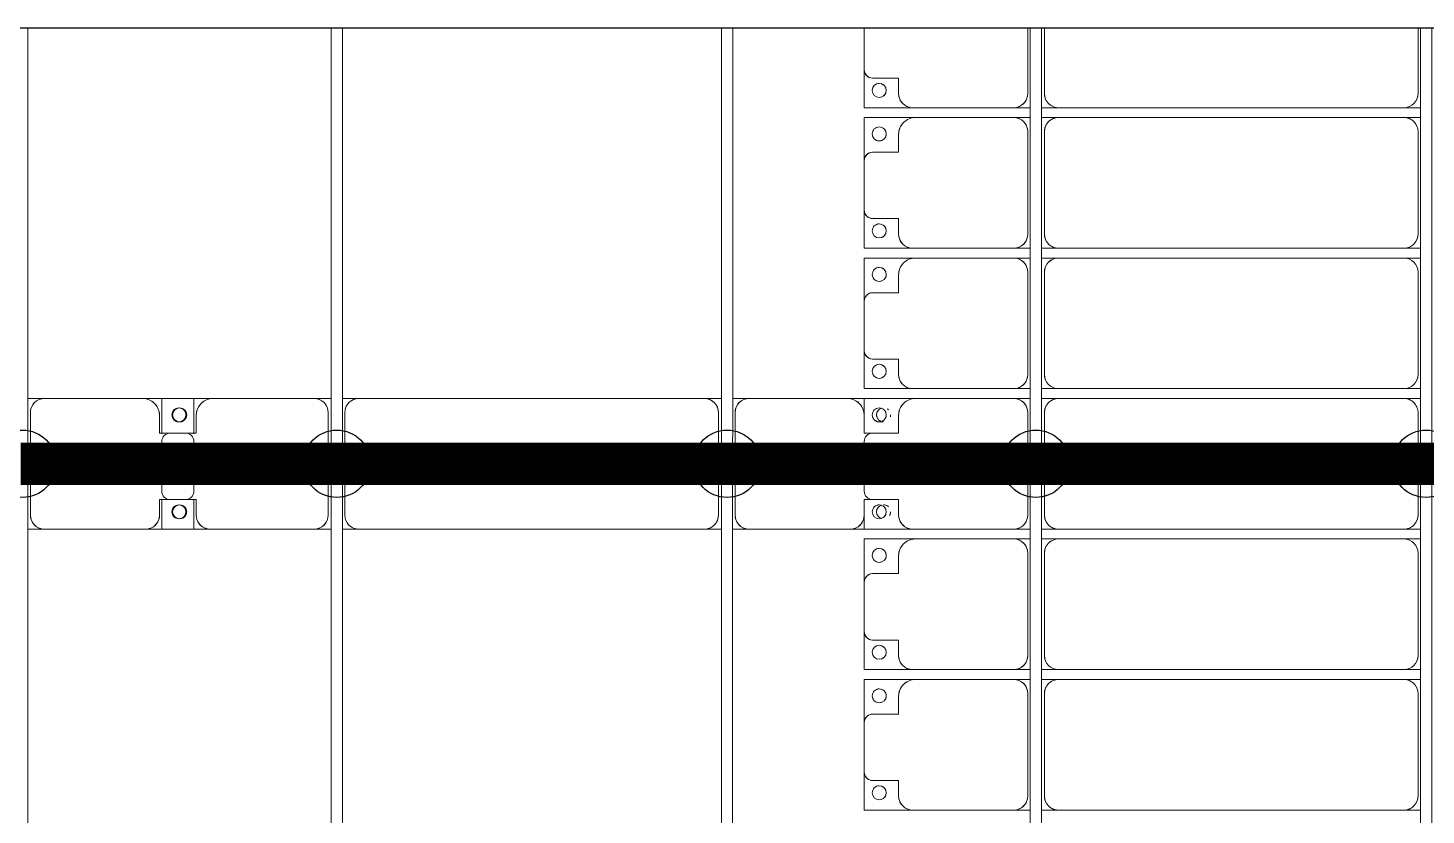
# Model space of a CAD drawing. Header units: millimetres. Extents: x -533732 to -130507, y -117886 to -23954.
# Drawn here: x -457530 to -452551, y -103386 to -100585 of the extents above; entities that cross this region are included whole.
import ezdxf

# ---------------------------------------------------------------- set-up
doc = ezdxf.new("R2010")
doc.units = ezdxf.units.MM
doc.layers.add('A-GENM', color=13, linetype='Continuous', lineweight=9)
doc.layers.add('S-BEAM', color=12, linetype='Continuous', lineweight=9)
doc.layers.add('GC-HOP 40x60 GIA CUONG', color=1, linetype='Continuous')

# ---------------------------------------------------------------- blocks, each defined once
blk = doc.blocks.new('Dải phao đi lại kèm đỡ invester - DẢI PHAO ĐI LẠI-18522-BỐ TRÍ KHUNG KẾT CẤU BÈ PIN 06')
at = {"layer": 'A-GENM', "color": 7}
for p, q in [((68673.4, 660.3), (68440, 660.3)), ((68723.4, 668.9), (68723.4, 610.3)), ((68723.4, 668.9), (68723.4, 610.3)), ((68758.4, 610.3), (68758.4, 668.9)), ((68758.4, 610.3), (68758.4, 668.9)), ((69173.4, 660.3), (68808.4, 660.3)), ((69223.4, 668.9), (69223.4, 610.3)), ((69223.4, 668.9), (69223.4, 610.3)), ((69258.4, 610.3), (69258.4, 668.9)), ((69258.4, 610.3), (69258.4, 668.9)), ((69673.4, 660.3), (69308.4, 660.3)), ((69723.4, 668.9), (69723.4, 610.3)), ((69723.4, 668.9), (69723.4, 610.3)), ((69758.4, 610.3), (69758.4, 668.9)), ((69758.4, 610.3), (69758.4, 668.9)), ((70173.4, 660.3), (69808.4, 660.3)), ((70223.4, 668.9), (70223.4, 610.3)), ((70223.4, 668.9), (70223.4, 610.3)), ((70258.4, 610.3), (70258.4, 668.9)), ((70258.4, 610.3), (70258.4, 668.9)), ((70673.4, 660.3), (70308.4, 660.3)), ((70723.4, 668.9), (70723.4, 610.3)), ((70723.4, 668.9), (70723.4, 610.3)), ((70758.4, 610.3), (70758.4, 668.9)), ((70758.4, 610.3), (70758.4, 668.9)), ((71173.4, 660.3), (70808.4, 660.3)), ((71223.4, 668.9), (71223.4, 610.3)), ((71223.4, 668.9), (71223.4, 610.3)), ((68723.4, -620.3), (68723.4, 610.3)), ((68758.4, 610.3), (68758.4, -620.3)), ((69223.4, -620.3), (69223.4, 610.3)), ((69258.4, 610.3), (69258.4, -620.3)), ((69723.4, -620.3), (69723.4, 610.3)), ((69758.4, 610.3), (69758.4, -620.3)), ((70223.4, -620.3), (70223.4, 610.3)), ((70258.4, 610.3), (70258.4, -620.3)), ((70723.4, -620.3), (70723.4, 610.3)), ((70758.4, 610.3), (70758.4, -620.3)), ((71223.4, -620.3), (71223.4, 610.3)), ((68723.4, -620.3), (68723.4, -681.1)), ((68723.4, -620.3), (68723.4, -681.1)), ((68758.4, -681.1), (68758.4, -620.3)), ((68758.4, -681.1), (68758.4, -620.3)), ((69223.4, -620.3), (69223.4, -681.1)), ((69223.4, -620.3), (69223.4, -681.1)), ((69258.4, -681.1), (69258.4, -620.3)), ((69258.4, -681.1), (69258.4, -620.3)), ((69723.4, -620.3), (69723.4, -681.1)), ((69723.4, -620.3), (69723.4, -681.1)), ((69758.4, -681.1), (69758.4, -620.3)), ((69758.4, -681.1), (69758.4, -620.3)), ((70223.4, -620.3), (70223.4, -681.1)), ((70223.4, -620.3), (70223.4, -681.1)), ((70258.4, -681.1), (70258.4, -620.3)), ((70258.4, -681.1), (70258.4, -620.3)), ((70723.4, -620.3), (70723.4, -681.1)), ((70723.4, -620.3), (70723.4, -681.1)), ((70758.4, -681.1), (70758.4, -620.3)), ((70758.4, -681.1), (70758.4, -620.3)), ((71223.4, -620.3), (71223.4, -681.1)), ((71223.4, -620.3), (71223.4, -681.1)), ((68440, -670.3), (68673.4, -670.3)), ((68808.4, -670.3), (69173.4, -670.3)), ((69308.4, -670.3), (69673.4, -670.3)), ((69808.4, -670.3), (70173.4, -670.3)), ((70308.4, -670.3), (70673.4, -670.3)), ((70808.4, -670.3), (71173.4, -670.3)), ((68673.4, -729.7), (68440, -729.7)), ((68723.4, -721.1), (68723.4, -779.7)), ((68723.4, -721.1), (68723.4, -779.7)), ((68758.4, -779.7), (68758.4, -721.1)), ((68758.4, -779.7), (68758.4, -721.1)), ((69173.4, -729.7), (68808.4, -729.7)), ((69223.4, -721.1), (69223.4, -779.7)), ((69223.4, -721.1), (69223.4, -779.7)), ((69258.4, -779.7), (69258.4, -721.1)), ((69258.4, -779.7), (69258.4, -721.1)), ((69673.4, -729.7), (69308.4, -729.7)), ((69723.4, -721.1), (69723.4, -779.7)), ((69723.4, -721.1), (69723.4, -779.7)), ((69758.4, -779.7), (69758.4, -721.1)), ((69758.4, -779.7), (69758.4, -721.1)), ((70173.4, -729.7), (69808.4, -729.7)), ((70223.4, -721.1), (70223.4, -779.7)), ((70223.4, -721.1), (70223.4, -779.7)), ((70258.4, -779.7), (70258.4, -721.1)), ((70258.4, -779.7), (70258.4, -721.1)), ((70673.4, -729.7), (70308.4, -729.7)), ((70723.4, -721.1), (70723.4, -779.7)), ((70723.4, -721.1), (70723.4, -779.7)), ((70758.4, -779.7), (70758.4, -721.1)), ((70758.4, -779.7), (70758.4, -721.1)), ((71173.4, -729.7), (70808.4, -729.7)), ((71223.4, -721.1), (71223.4, -779.7)), ((71223.4, -721.1), (71223.4, -779.7)), ((68723.4, -1139.7), (68723.4, -779.7)), ((68758.4, -779.7), (68758.4, -1129.7)), ((69223.4, -1139.7), (69223.4, -779.7)), ((69258.4, -779.7), (69258.4, -1129.7)), ((69723.4, -1139.7), (69723.4, -779.7)), ((69758.4, -779.7), (69758.4, -1129.7)), ((70223.4, -1139.7), (70223.4, -779.7)), ((70258.4, -779.7), (70258.4, -1129.7)), ((70723.4, -1139.7), (70723.4, -779.7)), ((70758.4, -779.7), (70758.4, -1129.7)), ((71223.4, -1139.7), (71223.4, -779.7)), ((68723.4, -1139.7), (68723.4, -1312.2)), ((68723.4, -1312.2), (68723.4, -1139.7)), ((68758.4, -1312.2), (68758.4, -1129.7)), ((68758.4, -1129.7), (68758.4, -1312.2)), ((69223.4, -1139.7), (69223.4, -1312.2)), ((69223.4, -1312.2), (69223.4, -1139.7)), ((69258.4, -1312.2), (69258.4, -1129.7)), ((69258.4, -1129.7), (69258.4, -1312.2)), ((69723.4, -1139.7), (69723.4, -1312.2)), ((69723.4, -1312.2), (69723.4, -1139.7)), ((69758.4, -1312.2), (69758.4, -1129.7)), ((69758.4, -1129.7), (69758.4, -1312.2)), ((70223.4, -1139.7), (70223.4, -1312.2)), ((70223.4, -1312.2), (70223.4, -1139.7)), ((70258.4, -1312.2), (70258.4, -1129.7)), ((70258.4, -1129.7), (70258.4, -1312.2)), ((70723.4, -1139.7), (70723.4, -1312.2)), ((70723.4, -1312.2), (70723.4, -1139.7)), ((70758.4, -1312.2), (70758.4, -1129.7)), ((70758.4, -1129.7), (70758.4, -1312.2)), ((71223.4, -1139.7), (71223.4, -1312.2)), ((71223.4, -1312.2), (71223.4, -1139.7)), ((68618.2, -1282.2), (68618.2, -1189.7)), ((68618.2, -1189.7), (68673.4, -1189.7)), ((68818.4, -1189.7), (68881.8, -1189.7)), ((68881.8, -1189.7), (68881.8, -1282.2)), ((69118.2, -1282.2), (69118.2, -1189.7)), ((69118.2, -1189.7), (69173.4, -1189.7)), ((69318.4, -1189.7), (69381.8, -1189.7)), ((69381.8, -1189.7), (69381.8, -1282.2)), ((69618.2, -1282.2), (69618.2, -1189.7)), ((69618.2, -1189.7), (69673.4, -1189.7)), ((69818.4, -1189.7), (69881.8, -1189.7)), ((69881.8, -1189.7), (69881.8, -1282.2)), ((70118.2, -1282.2), (70118.2, -1189.7)), ((70118.2, -1189.7), (70173.4, -1189.7)), ((70318.4, -1189.7), (70381.8, -1189.7)), ((70381.8, -1189.7), (70381.8, -1282.2)), ((70618.2, -1282.2), (70618.2, -1189.7)), ((70618.2, -1189.7), (70673.4, -1189.7)), ((70818.4, -1189.7), (70881.8, -1189.7)), ((70881.8, -1189.7), (70881.8, -1282.2)), ((71118.2, -1282.2), (71118.2, -1189.7)), ((71118.2, -1189.7), (71173.4, -1189.7)), ((68440, -1312.2), (68588.2, -1312.2)), ((68723.4, -1312.2), (68588.2, -1312.2)), ((68588.2, -1312.2), (68723.4, -1312.2)), ((68911.8, -1312.2), (68758.4, -1312.2)), ((68758.4, -1312.2), (68911.8, -1312.2)), ((68911.8, -1312.2), (69088.2, -1312.2)), ((69223.4, -1312.2), (69088.2, -1312.2)), ((69088.2, -1312.2), (69223.4, -1312.2)), ((69411.8, -1312.2), (69258.4, -1312.2)), ((69258.4, -1312.2), (69411.8, -1312.2)), ((69411.8, -1312.2), (69588.2, -1312.2)), ((69723.4, -1312.2), (69588.2, -1312.2)), ((69588.2, -1312.2), (69723.4, -1312.2)), ((69818.4, -1312.2), (69758.4, -1312.2)), ((69758.4, -1312.2), (69818.4, -1312.2)), ((69911.8, -1312.2), (70088.2, -1312.2)), ((70223.4, -1312.2), (70173.4, -1312.2)), ((70173.4, -1312.2), (70223.4, -1312.2)), ((70411.8, -1312.2), (70258.4, -1312.2)), ((70258.4, -1312.2), (70411.8, -1312.2)), ((70411.8, -1312.2), (70588.2, -1312.2)), ((70723.4, -1312.2), (70588.2, -1312.2)), ((70588.2, -1312.2), (70723.4, -1312.2)), ((70911.8, -1312.2), (70758.4, -1312.2)), ((70758.4, -1312.2), (70911.8, -1312.2)), ((70911.8, -1312.2), (71088.2, -1312.2)), ((71223.4, -1312.2), (71088.2, -1312.2)), ((71088.2, -1312.2), (71223.4, -1312.2))]:
    blk.add_line(p, q, dxfattribs=at)
for centre, radius, start, end in [((68673.4, 610.3), 50, 0, 90), ((68673.4, 610.3), 50, 60, 90), ((68808.4, 610.3), 50, 90, 180), ((68808.4, 610.3), 50, 105, 120), ((69173.4, 610.3), 50, 360, 90), ((69173.4, 610.3), 50, 60, 90), ((69308.4, 610.3), 50, 90, 180), ((69308.4, 610.3), 50, 105, 120), ((69673.4, 610.3), 50, 360, 90), ((69673.4, 610.3), 50, 60, 90), ((69808.4, 610.3), 50, 90, 180), ((69808.4, 610.3), 50, 105, 120), ((70173.4, 610.3), 50, 360, 90), ((70173.4, 610.3), 50, 60, 90), ((70308.4, 610.3), 50, 90, 180), ((70308.4, 610.3), 50, 105, 120), ((70673.4, 610.3), 50, 360, 90), ((70673.4, 610.3), 50, 60, 90), ((70808.4, 610.3), 50, 90, 180), ((70808.4, 610.3), 50, 105, 120), ((71173.4, 610.3), 50, 360, 90), ((71173.4, 610.3), 50, 60, 90), ((68673.4, 610.3), 50, 15, 30), ((68808.4, 610.3), 50, 150, 180), ((69173.4, 610.3), 50, 15, 30), ((69308.4, 610.3), 50, 150, 180), ((69673.4, 610.3), 50, 15, 30), ((69808.4, 610.3), 50, 150, 180), ((70173.4, 610.3), 50, 15, 30), ((70308.4, 610.3), 50, 150, 180), ((70673.4, 610.3), 50, 15, 30), ((70808.4, 610.3), 50, 150, 180), ((71173.4, 610.3), 50, 15, 30), ((68673.4, -620.3), 50, 270, 360), ((68673.4, -620.3), 50, 330, 360), ((68808.4, -620.3), 50, 180, 270), ((68808.4, -620.3), 50, 195, 225), ((69173.4, -620.3), 50, 270, 360), ((69173.4, -620.3), 50, 330, 360), ((69308.4, -620.3), 50, 180, 270), ((69308.4, -620.3), 50, 195, 225), ((69673.4, -620.3), 50, 270, 360), ((69673.4, -620.3), 50, 330, 0), ((69808.4, -620.3), 50, 180, 270), ((69808.4, -620.3), 50, 195, 225), ((70173.4, -620.3), 50, 270, 360), ((70173.4, -620.3), 50, 330, 360), ((70308.4, -620.3), 50, 180, 270), ((70308.4, -620.3), 50, 195, 225), ((70673.4, -620.3), 50, 270, 360), ((70673.4, -620.3), 50, 330, 360), ((70808.4, -620.3), 50, 180, 270), ((70808.4, -620.3), 50, 195, 225), ((71173.4, -620.3), 50, 270, 360), ((71173.4, -620.3), 50, 330, 0), ((68673.4, -620.3), 50, 270, 300), ((68808.4, -620.3), 50, 240, 270), ((69173.4, -620.3), 50, 270, 300), ((69308.4, -620.3), 50, 240, 270), ((69673.4, -620.3), 50, 270, 300), ((69808.4, -620.3), 50, 240, 270), ((70173.4, -620.3), 50, 270, 300), ((70308.4, -620.3), 50, 240, 270), ((70673.4, -620.3), 50, 270, 300), ((70808.4, -620.3), 50, 240, 270), ((71173.4, -620.3), 50, 270, 300), ((68673.4, -779.7), 50, 360, 90), ((68673.4, -779.7), 50, 15, 90), ((68808.4, -779.7), 50, 90, 180), ((68808.4, -779.7), 50, 90, 165), ((69173.4, -779.7), 50, 360, 90), ((69173.4, -779.7), 50, 15, 90), ((69308.4, -779.7), 50, 90, 180), ((69308.4, -779.7), 50, 90, 165), ((69673.4, -779.7), 50, 360, 90), ((69673.4, -779.7), 50, 15, 90), ((69808.4, -779.7), 50, 90, 180), ((69808.4, -779.7), 50, 90, 165), ((70173.4, -779.7), 50, 360, 90), ((70173.4, -779.7), 50, 15, 90), ((70308.4, -779.7), 50, 90, 180), ((70308.4, -779.7), 50, 90, 165), ((70673.4, -779.7), 50, 360, 90), ((70673.4, -779.7), 50, 15, 90), ((70808.4, -779.7), 50, 90, 180), ((70808.4, -779.7), 50, 90, 165), ((71173.4, -779.7), 50, 360, 90), ((71173.4, -779.7), 50, 15, 90), ((68673.4, -1139.7), 50, 270, 0), ((68818.4, -1129.7), 60, 180, 270), ((69173.4, -1139.7), 50, 270, 360), ((69318.4, -1129.7), 60, 180, 270), ((69673.4, -1139.7), 50, 270, 360), ((69818.4, -1129.7), 60, 180, 270), ((70173.4, -1139.7), 50, 270, 360), ((70318.4, -1129.7), 60, 180, 270), ((70673.4, -1139.7), 50, 270, 360), ((70818.4, -1129.7), 60, 180, 270), ((71173.4, -1139.7), 50, 270, 0), ((68673.4, -1139.7), 50, 270, 345), ((68818.4, -1129.7), 60, 210, 270), ((69173.4, -1139.7), 50, 270, 345), ((69318.4, -1129.7), 60, 210, 270), ((69673.4, -1139.7), 50, 270, 345), ((69818.4, -1129.7), 60, 210, 270), ((70173.4, -1139.7), 50, 270, 345), ((70318.4, -1129.7), 60, 210, 270), ((70673.4, -1139.7), 50, 270, 345), ((70818.4, -1129.7), 60, 210, 262.3076), ((71173.4, -1139.7), 50, 270, 345), ((68661.8, -1258.6), 25, 90, 270), ((68661.8, -1258.6), 25, 90, 165), ((68661.8, -1258.6), 25, 270, 90), ((68661.8, -1258.6), 25, 15, 90), ((68816.8, -1258.6), 25, 90, 270), ((68816.8, -1258.6), 25, 90, 165), ((68816.8, -1258.6), 25, 270, 90), ((68816.8, -1258.6), 25, 60, 90), ((69161.8, -1258.6), 25, 90, 270), ((69161.8, -1258.6), 25, 90, 165), ((69161.8, -1258.6), 25, 270, 90), ((69161.8, -1258.6), 25, 15, 90), ((69316.8, -1258.6), 25, 90, 270), ((69316.8, -1258.6), 25, 90, 165), ((69316.8, -1258.6), 25, 270, 90), ((69316.8, -1258.6), 25, 60, 90), ((69661.8, -1258.6), 25, 90, 270), ((69661.8, -1258.6), 25, 90, 165), ((69661.8, -1258.6), 25, 270, 90), ((69661.8, -1258.6), 25, 15, 90), ((69816.8, -1258.6), 25, 90, 270), ((69816.8, -1258.6), 25, 90, 165), ((69816.8, -1258.6), 25, 270, 90), ((69816.8, -1258.6), 25, 60, 90), ((70161.8, -1258.6), 25, 90, 270), ((70161.8, -1258.6), 25, 90, 165), ((70161.8, -1258.6), 25, 270, 90), ((70161.8, -1258.6), 25, 15, 90), ((70316.8, -1258.6), 25, 90, 270), ((70316.8, -1258.6), 25, 90, 165), ((70316.8, -1258.6), 25, 270, 90), ((70316.8, -1258.6), 25, 60, 90), ((70661.8, -1258.6), 25, 90, 270), ((70661.8, -1258.6), 25, 90, 165), ((70661.8, -1258.6), 25, 270, 90), ((70661.8, -1258.6), 25, 15, 90), ((70816.8, -1258.6), 25, 90, 270), ((70816.8, -1258.6), 25, 105, 165), ((70816.8, -1258.6), 25, 90, 104.7579), ((70816.8, -1258.6), 25, 270, 90), ((70816.8, -1258.6), 25, 60, 90), ((71161.8, -1258.6), 25, 90, 270), ((71161.8, -1258.6), 25, 90, 165), ((71161.8, -1258.6), 25, 270, 90), ((71161.8, -1258.6), 25, 15, 90), ((68588.2, -1282.2), 30, 270, 360), ((68588.2, -1282.2), 30, 285, 345), ((68588.2, -1282.2), 30, 315, 345), ((68588.2, -1282.2), 30, 315, 345), ((68661.8, -1258.6), 25, 180, 270), ((68661.8, -1258.6), 25, 270, 360), ((68816.8, -1258.6), 25, 180, 270), ((68816.8, -1258.6), 25, 270, 30), ((68911.8, -1282.2), 30, 180, 270), ((68911.8, -1282.2), 30, 195, 225), ((68911.8, -1282.2), 30, 195, 255), ((68911.8, -1282.2), 30, 195, 225), ((69088.2, -1282.2), 30, 270, 360), ((69088.2, -1282.2), 30, 285, 345), ((69088.2, -1282.2), 30, 315, 345), ((69088.2, -1282.2), 30, 315, 345), ((69161.8, -1258.6), 25, 180, 270), ((69161.8, -1258.6), 25, 270, 360), ((69316.8, -1258.6), 25, 180, 270), ((69316.8, -1258.6), 25, 270, 30), ((69411.8, -1282.2), 30, 180, 270), ((69411.8, -1282.2), 30, 195, 225), ((69411.8, -1282.2), 30, 195, 255), ((69411.8, -1282.2), 30, 195, 225), ((69588.2, -1282.2), 30, 270, 360), ((69588.2, -1282.2), 30, 285, 345), ((69588.2, -1282.2), 30, 315, 345), ((69588.2, -1282.2), 30, 315, 345), ((69661.8, -1258.6), 25, 180, 270), ((69661.8, -1258.6), 25, 270, 360), ((69816.8, -1258.6), 25, 180, 270), ((69816.8, -1258.6), 25, 270, 30), ((69911.8, -1282.2), 30, 180, 270), ((70088.2, -1282.2), 30, 270, 0), ((70161.8, -1258.6), 25, 180, 270), ((70161.8, -1258.6), 25, 270, 0), ((70316.8, -1258.6), 25, 180, 270), ((70316.8, -1258.6), 25, 270, 30), ((70411.8, -1282.2), 30, 180, 270), ((70411.8, -1282.2), 30, 195, 225), ((70411.8, -1282.2), 30, 195, 255), ((70411.8, -1282.2), 30, 195, 225), ((70588.2, -1282.2), 30, 270, 0), ((70588.2, -1282.2), 30, 285, 345), ((70588.2, -1282.2), 30, 315, 345), ((70588.2, -1282.2), 30, 315, 345), ((70661.8, -1258.6), 25, 180, 270), ((70661.8, -1258.6), 25, 270, 0), ((70816.8, -1258.6), 25, 180, 270), ((70816.8, -1258.6), 25, 270, 30), ((70911.8, -1282.2), 30, 180, 270), ((70911.8, -1282.2), 30, 195, 225), ((70911.8, -1282.2), 30, 195, 255), ((70911.8, -1282.2), 30, 195, 225), ((71088.2, -1282.2), 30, 270, 0), ((71088.2, -1282.2), 30, 285, 345), ((71088.2, -1282.2), 30, 315, 345), ((71088.2, -1282.2), 30, 315, 345), ((71161.8, -1258.6), 25, 180, 270), ((71161.8, -1258.6), 25, 270, 360), ((68588.2, -1282.2), 30, 285, 300), ((68588.2, -1282.2), 30, 285, 300), ((69088.2, -1282.2), 30, 285, 300), ((69088.2, -1282.2), 30, 285, 300), ((69588.2, -1282.2), 30, 285, 300), ((69588.2, -1282.2), 30, 285, 300), ((70588.2, -1282.2), 30, 285, 300), ((70588.2, -1282.2), 30, 285, 300), ((71088.2, -1282.2), 30, 285, 300), ((71088.2, -1282.2), 30, 285, 300)]:
    blk.add_arc(centre, radius, start, end, dxfattribs=at)
blk = doc.blocks.new('Dầm C52 - Hộp 40x60-19452-BỐ TRÍ KHUNG KẾT CẤU BÈ PIN 06')
at = {"layer": 'S-BEAM', "color": 3, "lineweight": 25}
blk.add_line((110033.2, -20), (-110033.2, -20), dxfattribs=at)
blk = doc.blocks.new('Dai phao do pin - DẢI PHAO ĐỠ PIN-V141-BỐ TRÍ KHUNG KẾT CẤU BÈ PIN 06')
at = {"layer": 'A-GENM', "color": 7}
for p, q in [((-1312.2, 223.4), (-1139.7, 223.4)), ((-1139.7, 223.4), (-1312.2, 223.4)), ((-779.7, 223.4), (-1139.7, 223.4)), ((-779.7, 223.4), (-721.1, 223.4)), ((-779.7, 223.4), (-721.1, 223.4)), ((-681.1, 223.4), (-620.3, 223.4)), ((-681.1, 223.4), (-620.3, 223.4)), ((610.3, 223.4), (-620.3, 223.4)), ((610.3, 223.4), (668.9, 223.4)), ((610.3, 223.4), (668.9, 223.4)), ((708.9, 223.4), (769.7, 223.4)), ((708.9, 223.4), (769.7, 223.4)), ((1139.7, 223.4), (769.7, 223.4)), ((1139.7, 223.4), (1312.2, 223.4)), ((1312.2, 223.4), (1139.7, 223.4)), ((1197.8, 223.4), (1370.3, 223.4)), ((1197.8, 116.2), (1197.8, 223.4)), ((1370.3, 223.4), (1197.8, 223.4)), ((1312.2, 223.4), (1312.2, 116.2)), ((1730.3, 223.4), (1370.3, 223.4)), ((1730.3, 223.4), (1788.9, 223.4)), ((1730.3, 223.4), (1788.9, 223.4)), ((-1189.7, 173.4), (-1189.7, 118.2)), ((-729.7, -191.6), (-729.7, 173.4)), ((-670.3, 173.4), (-670.3, -191.6)), ((660.3, -191.6), (660.3, 173.4)), ((719.7, 173.4), (719.7, -191.6)), ((1189.7, 118.2), (1189.7, 173.4)), ((1320.3, 173.4), (1320.3, 118.2)), ((1780.3, -191.6), (1780.3, 173.4)), ((-1189.7, 118.2), (-1219.7, 118.2)), ((1282.2, 118.2), (1189.7, 118.2)), ((1320.3, 118.2), (1227.8, 118.2)), ((1197.8, 88.2), (1197.8, -88.2)), ((1312.2, -88.2), (1312.2, 88.2)), ((-1219.7, -118.2), (-1189.7, -118.2)), ((-1189.7, -118.2), (-1189.7, -181.6)), ((1189.7, -181.6), (1189.7, -118.2)), ((1189.7, -118.2), (1282.2, -118.2)), ((1197.8, -241.6), (1197.8, -116.2)), ((1227.8, -118.2), (1320.3, -118.2)), ((1312.2, -116.2), (1312.2, -241.6)), ((1320.3, -118.2), (1320.3, -181.6)), ((-1129.7, -241.6), (-1312.2, -241.6)), ((-1312.2, -241.6), (-1129.7, -241.6)), ((-1129.7, -241.6), (-779.7, -241.6)), ((-721.1, -241.6), (-779.7, -241.6)), ((-721.1, -241.6), (-779.7, -241.6)), ((-620.3, -241.6), (-681.1, -241.6)), ((-620.3, -241.6), (-681.1, -241.6)), ((-620.3, -241.6), (610.3, -241.6)), ((668.9, -241.6), (610.3, -241.6)), ((668.9, -241.6), (610.3, -241.6)), ((769.7, -241.6), (708.9, -241.6)), ((769.7, -241.6), (708.9, -241.6)), ((769.7, -241.6), (1129.7, -241.6)), ((1312.2, -241.6), (1129.7, -241.6)), ((1129.7, -241.6), (1312.2, -241.6)), ((1380.3, -241.6), (1197.8, -241.6)), ((1197.8, -241.6), (1380.3, -241.6)), ((1380.3, -241.6), (1730.3, -241.6)), ((1788.9, -241.6), (1730.3, -241.6)), ((1788.9, -241.6), (1730.3, -241.6))]:
    blk.add_line(p, q, dxfattribs=at)
for centre, radius, start, end in [((-1139.7, 173.4), 50, 90, 180), ((-1139.7, 173.4), 50, 105, 180), ((-779.7, 173.4), 50, 0, 90), ((-779.7, 173.4), 50, 0, 75), ((-620.3, 173.4), 50, 90, 180), ((-620.3, 173.4), 50, 90, 120), ((610.3, 173.4), 50, 0, 90), ((610.3, 173.4), 50, 15, 90), ((769.7, 173.4), 50, 90, 180), ((769.7, 173.4), 50, 105, 180), ((1139.7, 173.4), 50, 360, 90), ((1139.7, 173.4), 50, 360, 75), ((1370.3, 173.4), 50, 90, 180), ((1370.3, 173.4), 50, 105, 180), ((1730.3, 173.4), 50, 0, 90), ((1730.3, 173.4), 50, 0, 75), ((-1258.6, 161.8), 25, 150, 180), ((-1258.6, 161.8), 25, 150, 180), ((-1258.6, 161.8), 25, 360, 75), ((-1258.6, 161.8), 25, 360, 75), ((-1258.6, 161.8), 25, 285, 360), ((-1258.6, 161.8), 25, 285, 360), ((-620.3, 173.4), 50, 150, 180), ((1248.6, 161.8), 25, 0, 180), ((1248.6, 161.8), 25, 180, 0), ((1248.6, 161.8), 25, 0, 165), ((1248.6, 161.8), 25, 195, 255), ((1251.4, 161.8), 25, 360, 180), ((1251.4, 161.8), 25, 90, 180), ((1251.4, 161.8), 25, 180, 360), ((1251.4, 161.8), 25, 180, 255), ((1248.6, 161.8), 25, 285, 0), ((1251.4, 161.8), 25, 15, 75), ((1251.4, 161.8), 25, 285, 345), ((-1258.6, 161.8), 25, 225, 270), ((-1258.6, 161.8), 25, 225, 270), ((1227.8, 88.2), 30, 90, 180), ((1282.2, 88.2), 30, 0, 90), ((1227.8, -88.2), 30, 180, 270), ((1282.2, -88.2), 30, 270, 0), ((-1258.6, -183.2), 25, 165, 180), ((-1258.6, -183.2), 25, 165, 180), ((-1258.6, -183.2), 25, 0, 90), ((-1258.6, -183.2), 25, 60, 90), ((-1258.6, -183.2), 25, 285, 360), ((-1258.6, -183.2), 25, 285, 360), ((-1258.6, -183.2), 25, 0, 30), ((-1129.7, -181.6), 60, 180, 270), ((-1129.7, -181.6), 60, 180, 240), ((-779.7, -191.6), 50, 270, 0), ((-779.7, -191.6), 50, 285, 0), ((-620.3, -191.6), 50, 180, 270), ((-620.3, -191.6), 50, 180, 210), ((610.3, -191.6), 50, 270, 0), ((769.7, -191.6), 50, 180, 270), ((769.7, -191.6), 50, 180, 255), ((1129.7, -181.6), 60, 270, 360), ((1129.7, -181.6), 60, 300, 360), ((1248.6, -183.2), 25, 360, 180), ((1248.6, -183.2), 25, 180, 0), ((1248.6, -183.2), 25, 195, 360), ((1251.4, -183.2), 25, 0, 180), ((1251.4, -183.2), 25, 60, 180), ((1251.4, -183.2), 25, 180, 360), ((1251.4, -183.2), 25, 180, 270), ((1248.6, -183.2), 25, 360, 150), ((1251.4, -183.2), 25, 285, 345), ((1251.4, -183.2), 25, 15, 30), ((1380.3, -181.6), 60, 180, 270), ((1380.3, -181.6), 60, 180, 240), ((1730.3, -191.6), 50, 270, 0), ((1730.3, -191.6), 50, 285, 0), ((-1258.6, -183.2), 25, 225, 240), ((-1258.6, -183.2), 25, 225, 240), ((-620.3, -191.6), 50, 225, 255), ((610.3, -191.6), 50, 270, 300), ((610.3, -191.6), 50, 330, 345)]:
    blk.add_arc(centre, radius, start, end, dxfattribs=at)
blk = doc.blocks.new('Dầm C52 - Dầm C52-19796-BỐ TRÍ KHUNG KẾT CẤU BÈ PIN 06')
at = {"layer": 'S-BEAM', "color": 1}
for p, q in [((-35413.3, 20), (-29453.3, 20)), ((-29453.3, -20), (-35413.3, -20))]:
    blk.add_line(p, q, dxfattribs=at)
blk = doc.blocks.new('Dầm C52 - Dầm C52-V31-BỐ TRÍ KHUNG KẾT CẤU BÈ PIN 06')
at = {"layer": 'S-BEAM', "color": 1}
for p, q in [((-35413.3, 20), (-29453.3, 20)), ((-29453.3, -20), (-35413.3, -20))]:
    blk.add_line(p, q, dxfattribs=at)
blk = doc.blocks.new('HOBANMONG_BEPIN 6_rvt-1-BỐ TRÍ KHUNG KẾT CẤU BÈ PIN 06')
at = {"layer": 'A-GENM', "color": 3, "lineweight": 25}
for name, p, rotation in [('Dải phao đi lại kèm đỡ invester - DẢI PHAO ĐI LẠI-18522-BỐ TRÍ KHUNG KẾT CẤU BÈ PIN 06', (-453239.4, -32145.2), 269.9997586098934), ('Dai phao do pin - DẢI PHAO ĐỠ PIN-V141-BỐ TRÍ KHUNG KẾT CẤU BÈ PIN 06', (-455741.5, -102145.2), 179.9997586099391)]:
    blk.add_blockref(name, p, dxfattribs=dict(at, rotation=rotation))
at = {"layer": 'S-BEAM', "color": 3, "lineweight": 25}
for name, p, rotation in [('Dầm C52 - Dầm C52-19796-BỐ TRÍ KHUNG KẾT CẤU BÈ PIN 06', (-457550.3, -71131.9), 89.99975860989407), ('Dầm C52 - Dầm C52-19796-BỐ TRÍ KHUNG KẾT CẤU BÈ PIN 06', (-456430.3, -71131.9), 89.99975860989407), ('Dầm C52 - Dầm C52-19796-BỐ TRÍ KHUNG KẾT CẤU BÈ PIN 06', (-455040.3, -71131.9), 89.99975860989407), ('Dầm C52 - Dầm C52-V31-BỐ TRÍ KHUNG KẾT CẤU BÈ PIN 06', (-453940.6, -71131.9), 89.99975860989275), ('Dầm C52 - Dầm C52-V31-BỐ TRÍ KHUNG KẾT CẤU BÈ PIN 06', (-452550.6, -71131.9), 89.99975860989275), ('Dầm C52 - Hộp 40x60-19452-BỐ TRÍ KHUNG KẾT CẤU BÈ PIN 06', (-416197.9, -100565.4), 359.9997586099392)]:
    blk.add_blockref(name, p, dxfattribs=dict(at, rotation=rotation))

msp = doc.modelspace()

# ---------------------------------------------------------------- linework, layer by layer
at = {"layer": 'GC-HOP 40x60 GIA CUONG', "const_width": 150}
msp.add_lwpolyline([(-457557, -102136), (-442757.9, -102136)], dxfattribs=at)
at = {"layer": 'GC-HOP 40x60 GIA CUONG'}
for centre in [(-457550.3, -102136), (-456430.3, -102136), (-455040.3, -102136), (-453940.6, -102136), (-452550.6, -102136)]:
    msp.add_circle(centre, 120, dxfattribs=at)

# ---------------------------------------------------------------- block references
at = {"lineweight": 5}
msp.add_blockref('HOBANMONG_BEPIN 6_rvt-1-BỐ TRÍ KHUNG KẾT CẤU BÈ PIN 06', (0, 0), dxfattribs=at)

doc.saveas('drawing.dxf')
